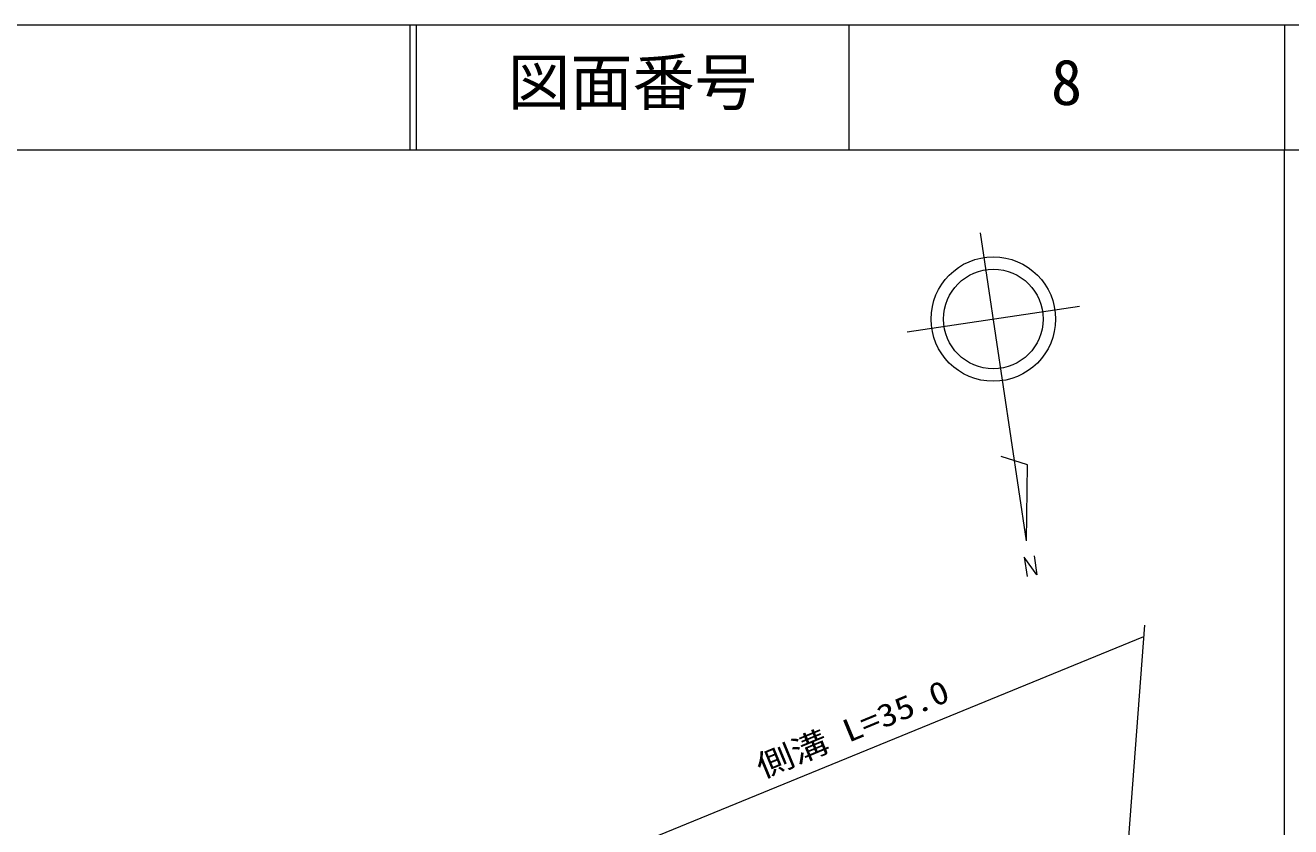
# Model space of a CAD drawing. Units: millimetres, scale not verified. Extents: x 40000 to 680000, y 20000 to 380000.
# Drawn here: x 477847 to 579500, y 315631 to 380000 of the extents above; entities that cross this region are included whole.
import ezdxf
from ezdxf.enums import TextEntityAlignment as Align

# ---------------------------------------------------------------- set-up
doc = ezdxf.new("R2010")
doc.units = ezdxf.units.MM
doc.header["$LTSCALE"] = 1000
for name, color, linetype, lineweight in [('M-BMK-LINE', 2, 'Continuous', 13), ('M-BMK-SRVR', 3, 'Continuous', 13), ('M-STR-HTXT', 7, 'Continuous', 13), ('M-TTL-BAND', 7, 'Continuous', 13), ('M-TTL-LINE', 7, 'Continuous', 13), ('M-TTL-TXT', 7, 'Continuous', 13)]:
    doc.layers.add(name, color=color, linetype=linetype, lineweight=lineweight)
doc.styles.add('ＭＳ ゴシック', font='')
doc.styles.get('ＭＳ ゴシック').set_extended_font_data('MS Gothic')

msp = doc.modelspace()

# ---------------------------------------------------------------- linework, layer by layer
at = {"layer": 'M-BMK-LINE'}
msp.add_line((567758, 331805), (562872, 267243), dxfattribs=at)
at = {"layer": 'M-BMK-SRVR'}
for p, q in [((558265, 338603), (554581, 363330)), ((548689, 355375), (562536, 357438)), ((558370, 344685), (556244, 345379)), ((558265, 338603), (558370, 344685)), ((559116, 335854), (558096, 337267)), ((558096, 337267), (558332, 335736)), ((558888, 337380), (559116, 335854))]:
    msp.add_line(p, q, dxfattribs=at)
for radius in [5000, 4000]:
    msp.add_circle((555612, 356407), radius, dxfattribs=at)
at = {"layer": 'M-STR-HTXT'}
msp.add_line((520391, 311540), (567690, 330913), dxfattribs=at)
at = {"layer": 'M-TTL-BAND'}
msp.add_line((579000, 20000), (579000, 370000), dxfattribs=at)
at = {"layer": 'M-TTL-LINE'}
for p, q in [((680000, 380000), (40000, 380000)), ((508747, 380000), (508747, 370000)), ((509247, 380000), (509247, 370000)), ((543997, 380000), (543997, 370000)), ((579000, 380000), (579000, 370000)), ((40000, 370000), (680000, 370000))]:
    msp.add_line(p, q, dxfattribs=at)

# ---------------------------------------------------------------- texts
at = {"layer": 'M-STR-HTXT', "style": 'ＭＳ ゴシック', "width": 1.2}
msp.add_text('側溝 L=35.0', height=1833, rotation=22.5, dxfattribs=at).set_placement((537259, 318979), align=Align.BOTTOM_LEFT)
at = {"layer": 'M-TTL-TXT', "style": 'ＭＳ ゴシック'}
for s, p in [('図面番号', (516622, 372500)), ('8', (560247, 372500))]:
    msp.add_text(s, height=3666, dxfattribs=at).set_placement(p, align=Align.BOTTOM_LEFT)

doc.saveas('drawing.dxf')
